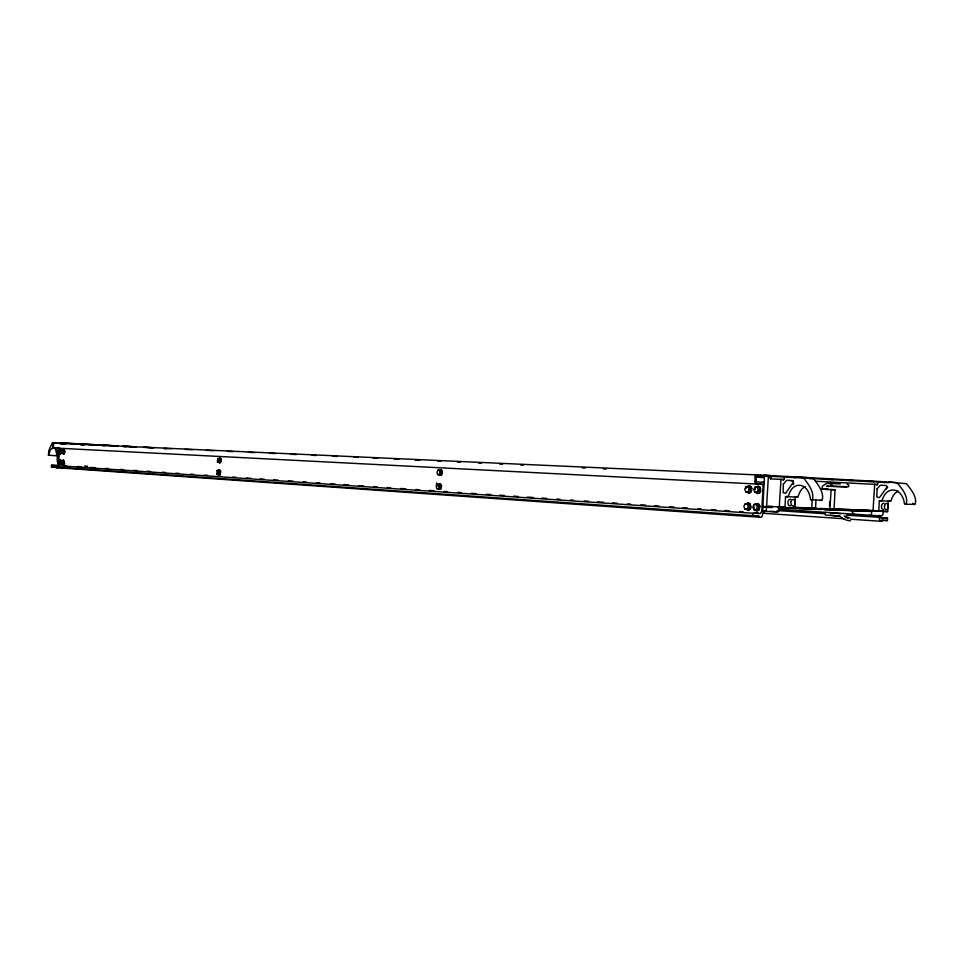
<?xml version="1.0" encoding="UTF-8"?>
<svg xmlns="http://www.w3.org/2000/svg" width="964" height="964" viewBox="0 0 964 964"><rect width="100%" height="100%" fill="white"/><g stroke="black" fill="none" stroke-linecap="round" stroke-linejoin="round"><path stroke-width="1.45" d="M756.017 476.361L764.44 476.782L762.644 511.51L764.066 511.559L763.982 513.137L762.56 513.089L762.428 515.716L761.283 517.258L758.789 517.174L758.837 516.126L51.429 466.817L51.502 465.251L57.213 465.504L58.406 464.299L59.166 449.176L58.358 448.2L53.394 447.947L52.586 446.971L53.056 442.898L57.057 442.813M53.454 443.717L53.598 446.706M758.789 517.174L56.117 467.648L56.141 467.022M57.141 461.214L57.466 454.695L56.635 454.647L56.213 452.008A7.905 3.579 -87.3 0 0 54.249 447.73M58.635 448.152L58.491 461.105M58.587 451.947L58.816 447.513M62.419 443.862L62.455 443.079M436.463 485.844L436.608 482.976M51.502 465.251L753.041 513.258L752.896 515.921L758.837 516.126M754.282 508.161L754.342 507.04M755.234 489.736L755.294 488.628M757.993 476.469L758.066 475.168M760.536 476.565L760.596 475.252M762.946 505.714L763.476 507.124L766.573 506.365L768.368 476.782L770.188 476.867L770.525 478.855L783.973 479.566M805.338 486.519A13.472 10.628 -87.6 0 0 799.554 492.821L797.734 497.135L795.324 497.002L794.758 507.992L779.261 507.245L780.997 479.084M784.973 507.606L785.539 496.568L797.734 497.135M812.194 499.858L811.748 508.257L826.811 509.028M815.532 508.498L815.966 500.075M829.498 506.04L829.727 501.545M829.884 509.149L831.137 489.592L830.353 489.543M827.534 509.064L834.053 509.221L835.065 489.772L831.281 489.579M852.381 510.149L852.272 512.185L854.128 514.234M898.219 491.17A12.845 10.664 -87.7 0 0 892.435 497.171L890.628 501.28L888.206 501.147L887.663 511.631L873.023 510.92L874.685 484.061M879.276 515.8L878.011 515.752L877.939 517.246L879.204 517.294L879.939 521.295L882.144 521.367L882.205 520.379L887.41 520.56L887.543 518.078L880.036 517.584M878.758 511.282L879.313 500.75L890.628 501.28M884.482 482.615L884.386 481.759L764.187 475.228L52.189 443.054L48.887 450.333L48.345 455.165L56.466 455.791L57.466 452.357M821.931 488.507L822.533 486.049L826.678 483.35L840.367 483.928M793.095 484.675L793.878 483.289M885.94 489.387L887.724 487.182M58.587 450.092L58.43 453.188L59.238 453.237L59.72 451.706L59.394 450.14L58.587 450.092L60.865 450.2L61.636 453.369L62.455 453.417L62.937 451.887L62.612 450.309L61.792 450.26L60.72 453.297L58.43 453.188M60.358 460.515L58.069 460.406L57.912 463.503L60.202 463.612L60.684 462.093L60.358 460.515L59.539 460.467M58.732 463.551L59.214 462.033L58.876 460.455L58.069 460.406M61.274 460.611L61.118 463.708L61.937 463.768L62.419 462.238L62.094 460.659L61.274 460.611L63.576 460.72L63.901 462.298L63.419 463.829L61.118 463.708M61.636 453.369L63.925 453.478L64.419 451.947L64.082 450.369L63.263 450.333M64.431 464.19L64.733 463.335M217.659 458.563L217.478 462.142L218.563 462.202L219.19 460.443L218.744 458.623L217.659 458.563L220.346 458.695L220.804 460.515L220.166 462.274L217.478 462.142M217.057 470.48L216.876 474.059L217.96 474.131L218.599 472.372L218.141 470.553L217.057 470.48L219.744 470.613L220.202 472.444L219.563 474.192L216.876 474.059M59.491 451.032L60.491 449.598L61.286 452.465L60.286 453.899L59.419 452.369M59.768 451.044L60.78 449.61L61.576 452.478L60.563 453.923L59.708 452.381M58.973 461.334L59.985 459.9L60.539 460.358L60.371 463.841L59.768 464.214L58.912 462.672M59.262 461.346L60.262 459.912L60.828 460.37L60.648 463.853L60.045 464.226L59.19 462.684M62.178 461.539L63.19 460.105L63.998 462.997L62.973 464.431L62.118 462.877M62.467 461.551L63.479 460.117L64.275 463.009L63.263 464.443L62.395 462.889M437.837 470.275L436.969 472.348L437.62 474.517L439.15 474.601L440.018 472.517L439.367 470.348L437.837 470.275L441.102 470.432L441.765 472.589L440.897 474.674L437.62 474.517M440.391 484.567L437.114 484.41L436.246 486.483L436.909 488.652L440.174 488.808L441.042 486.748L440.391 484.567L438.861 484.47M438.427 488.748L439.307 486.675L438.644 484.506L437.114 484.41M218.503 459.635L219.84 457.984L220.587 458.503L220.925 461.322L219.587 462.973M218.816 459.659L220.154 457.996L220.901 458.515L221.238 461.334L219.9 462.985L218.43 461.178M58.997 466.829L58.093 467.733L56.117 467.648M746.016 486.627L744.738 489.158L745.75 491.809L749.871 492.002L751.137 489.483L750.137 486.832L746.016 486.627L747.859 486.712M750.137 486.832L748.281 486.748L749.293 489.399L748.016 491.929L749.871 492.002M745.124 503.871L743.859 506.389L744.859 509.04L748.98 509.257L750.245 506.739L749.245 504.076L745.124 503.871L746.967 503.943M755.005 487.109L753.715 489.64L754.728 492.303L758.885 492.508L760.162 489.977L759.15 487.314L755.005 487.109L756.848 487.194M749.245 504.076L747.389 504.015L748.401 506.678L747.124 509.197L748.98 509.257M759.15 487.314L757.294 487.23L758.319 489.893L757.029 492.435L758.885 492.508M754.101 504.437L752.824 506.968L753.836 509.643L757.981 509.848L759.271 507.329L758.246 504.654L754.101 504.437L755.957 504.509M758.246 504.654L756.403 504.582L757.415 507.269L756.125 509.787L757.981 509.848M441.199 474.987L442.042 471.721L441.452 470.203L439.283 470.095M437.813 485.651L439.668 483.711L440.729 484.35L441.235 487.7L439.367 489.628M438.15 485.663L440.006 483.735L441.657 485.88L440.825 489.146L438.319 488.989M830.414 484.796L831.149 483.542L832.077 484.241M746.317 488.133L747.413 486.386L749.414 485.808L750.992 486.579L751.896 488.435L750.691 492.411L749.04 493.014L747.462 492.23M759.355 492.905L760.572 488.905L759.656 487.037L758.053 486.266L756.391 486.868M758.451 510.257L759.668 506.257L758.752 504.389L757.162 503.594M58.479 452.49L57.587 452.779L56.394 448.248M48.622 455.418L50.309 449.935L53.177 447.465M63.106 450.14L64.275 450.2L64.576 451.309L64.094 453.707L63.491 454.092L62.624 452.538M63.395 450.164L64.552 450.224L64.865 451.321L64.383 453.719L63.781 454.104L62.913 452.55M218.442 470.324L220.298 470.444L220.708 471.721L220.093 474.469L218.551 474.372M218.756 470.348L219.551 469.914M439.608 470.107L441.777 470.227L442.283 473.565L441.536 475.011L439.03 474.866M794.505 477.795L796.059 477.108L810.917 477.795L813.532 478.662C817.966 484.458 824.413 492.496 822.184 500.28L810.579 499.762C809.953 492.556 805.253 483.313 796.541 485.627A13.544 10.616 -87.6 0 0 789.769 492.363L787.95 496.701L785.539 496.568M811.459 500.196L812.387 499.846C814.616 492.05 808.181 483.964 803.735 478.132L801.132 477.252L786.275 476.578L784.72 477.264L783.407 480.337L782.804 479.469M756.752 486.88L758.415 486.278L760.006 487.061L760.813 491.17L759.704 492.929L757.68 493.508L756.089 492.724M879.313 500.75L881.723 500.882L883.542 496.749A12.906 10.664 -87.7 0 1 890.326 490.351C898.749 488.133 903.798 496.677 904.449 503.859L906.256 503.943C908.474 496.424 901.918 488.688 897.532 483.217L894.917 482.374L879.999 481.687L878.433 482.337L877.12 485.266L876.505 484.434M746.522 503.618L748.16 503.027L749.739 503.811L750.655 505.678L750.534 507.92L749.438 509.655L747.787 510.233M746.871 503.63L748.522 503.039L750.1 503.835L750.896 507.932L749.799 509.667L748.148 510.245L746.22 509.438M905.341 504.268L915.161 504.329C917.379 496.846 910.811 489.146 906.425 483.699L888.892 482.169M755.499 504.184L757.523 503.606L759.114 504.401L760.03 506.281L758.813 510.269L756.788 510.836L755.198 510.04M831.908 485.928L830.884 486.278L848.561 486.712L848.79 485.013L847.103 484.265M884.012 503.268L882.59 503.594L881.59 505.257L881.482 507.486L882.301 509.221L883.675 509.667M790.721 499.219L789.167 499.557L788.07 501.292L787.95 503.63L788.865 505.461L790.372 505.931M748.401 506.678L750.245 506.739M757.415 507.269L759.271 507.329M744.859 509.04L746.702 509.1M753.836 509.643L755.68 509.703M436.909 488.652L440.174 488.808M762.657 511.245L777.394 511.848A2.097 1.627 -88.2 0 0 779.129 509.86L779.141 507.185L778.093 506.956M753.041 513.258L760.222 513.523L761.753 511.462L763.078 485.94L762.09 484.314L53.394 447.947M887.543 518.078L881.229 517.849L880.072 515.824M439.307 486.675L441.042 486.748M767.549 507.401L772.031 507.57M778.008 507.811L821.376 509.498M824.365 509.607L870.721 511.414M218.599 472.372L220.202 472.444M768.151 506.389L772.634 506.57M778.611 506.799L784.6 507.04M815.99 508.281L793.565 507.389L815.918 508.305M827.956 508.751L869.829 510.402M766.573 506.365L784.515 507.076M820.4 508.486L883.205 510.956M779.261 507.245L784.853 507.462M873.023 510.92L881.927 511.269M778.43 507.703L796.372 508.414M799.361 508.522L820.292 509.341M823.292 509.462L845.717 510.33M848.706 510.45L869.636 511.269M749.293 489.399L751.137 489.483M758.319 489.893L760.162 489.977M59.214 462.033L60.684 462.093M62.419 462.238L63.901 462.298M57.912 463.503L60.202 463.612M745.75 491.809L747.594 491.881M754.728 492.303L756.583 492.387M827.208 486.121L846.717 487.013M440.018 472.517L441.765 472.589M51.429 466.817L54.96 466.974M59.72 451.706L64.419 451.947M219.19 460.443L220.804 460.515M764.054 475.216L770.73 475.698L770.525 478.855M129.67 446.657L132.321 446.79M154.035 447.766L143.491 447.212M164.169 448.381L171.688 448.73M185.221 449.369L192.74 449.718M206.272 450.345L213.791 450.694M227.323 451.333L233.336 451.61M248.375 452.309L254.4 452.598M269.438 453.297L275.451 453.574M290.489 454.285L296.502 454.562M311.541 455.261L316.059 455.478M332.592 456.249L337.111 456.454M353.655 457.225L358.162 457.442M373.201 458.141L377.707 458.346M394.252 459.117L398.771 459.334M415.303 460.105L419.822 460.31M437.873 461.154L440.873 461.298M457.418 462.069L460.431 462.214M478.469 463.057L481.482 463.19M499.521 464.033L502.533 464.178M520.584 465.022L523.585 465.154M582.244 467.889L585.244 468.034M603.295 468.878L606.296 469.022M755.186 475.963L762.705 476.312M809.326 478.493L812.327 478.626M827.365 479.337L833.378 479.614M843.91 480.108L852.935 480.53M861.961 480.952L873.986 481.506M879.999 481.795L884.518 482M60.033 443.729L64.54 443.946M81.072 444.717L84.085 444.862M102.124 445.705L105.124 445.85M123.163 446.694L126.176 446.838M163.747 448.597L166.76 448.73M61.792 450.26L64.082 450.369M828.618 489.459L823.919 489.23M755.125 477.12L762.644 477.469M826.413 508.98L827.992 509.04L827.172 508.944M762.09 484.314L755.137 483.458L755.547 475.481L888.904 482.711M824.533 489.242L835.065 489.772M61.744 443.741L65.841 443.958M81.036 444.741L84.013 444.898M764.211 482.301L755.282 481.855L755.523 477.096L764.452 477.578M826.353 486.254L828.859 486.374L827.63 486.314M820.954 489.061L822.834 489.17M821.328 489.097L827.835 489.423M768.368 476.782L771.357 476.939M762.476 476.71L756.174 476.505L756.138 481.892M815.363 481.229L876.638 484.47M790.396 480.711L793.191 480.855M99.111 444.898L59.021 442.789L78.819 443.934M101.895 445.031L118.247 445.886M122.693 446.115L136.225 446.838M81.06 444.043L97.581 444.91M101.136 445.103L116.005 445.886M122.657 446.224L134.538 446.838M143.455 447.308L152.505 447.79M60.057 450.164L60.865 450.2M219.262 458.635L220.346 458.695M439.584 470.348L441.102 470.432M59.901 453.249L60.72 453.297M63.118 453.429L63.925 453.478M219.081 462.214L220.166 462.274M439.367 474.589L440.897 474.674M822.907 508.799L819.942 508.582M883.361 511.354L887.663 511.631M830.269 508.992L834.053 509.221M62.756 460.672L63.576 460.72M218.659 470.553L219.744 470.613M789.046 507.63L794.758 507.992M58.491 461.274L57.961 463.479L59.129 464.178M878.457 515.499L881.325 515.692A1.988 1.639 -88.4 0 0 883.06 513.8L883.06 511.269M778.695 509.245L825.485 512.33M829.739 512.571L878.011 515.752M777.129 510.559L825.413 513.776M846.416 515.162L879.204 517.294M62.6 463.768L63.419 463.829M218.479 474.119L219.563 474.192M761.729 510.8L766.006 511.089M770.272 511.378L777.394 511.848M84.615 466.046L87.616 466.251M881.409 520.15L887.41 520.56M63.202 465.528L66.564 465.781M77.072 466.504L81.205 466.757M90.568 467.42L95.075 467.721M105.221 468.384L108.57 468.637M120.223 469.408L123.573 469.661M133.731 470.324L137.069 470.577M147.239 471.239L150.565 471.492M162.241 472.252L165.567 472.517M175.749 473.179L179.063 473.432M190.752 474.192L193.752 474.396M204.26 475.107L207.573 475.373M217.768 476.035L221.069 476.288M232.77 477.047L236.072 477.301M246.278 477.963L250.773 478.277M260.063 478.939L264.281 479.192M273.571 479.855L278.066 480.156M288.296 480.819L293.068 481.181M303.298 481.843L306.564 482.096M316.807 482.759L320.072 483.012M330.568 483.723L335.062 484.036M344.064 484.639L348.57 484.952M358.825 485.615L363.573 485.964M373.827 486.627L377.069 486.892M387.335 487.543L390.565 487.808M400.843 488.471L405.567 488.82M415.846 489.483L419.063 489.736M429.354 490.399L434.065 490.76M444.356 491.423L447.561 491.676M457.864 492.339L461.069 492.592M471.372 493.255L476.071 493.616M486.374 494.279L490.869 494.58M499.882 495.195L504.377 495.496M513.571 496.159L518.066 496.472M527.067 497.087L533.068 497.484M541.901 498.051L546.564 498.412M556.903 499.063L560.06 499.328M570.411 499.991L573.568 500.244M584.063 500.955L588.57 501.256M597.415 501.822L603.56 502.28M612.429 502.847L617.068 503.196M627.431 503.859L630.564 504.112M640.94 504.774L645.567 505.136M654.436 505.69L659.063 506.052M669.45 506.715L674.065 507.076M682.946 507.63L687.561 507.992M697.96 508.655L701.069 508.908M711.468 509.57L716.059 509.92M724.964 510.486L729.567 510.848M739.978 511.51L743.063 511.764M754.981 512.523L758.066 512.776M763.488 513.294L844.597 518.813M850.61 519.222L882.144 521.367M830.185 515.198L837.547 515.836M825.811 512.233L840.873 513.74M825.172 514.933L840.126 516.451L839.138 515.8L842.343 518.102M850.549 520.813L846.85 520.319L842.958 518.475M849.838 518.029L844.078 516.029M829.341 509.04L830.125 509.161M914.234 504.654L912.86 503.268M820.376 500.196L821.268 500.629M749.052 485.784L750.643 486.567L751.546 488.423L751.426 490.652L750.329 492.399L748.679 493.002L747.112 492.218M756.451 492.737L758.041 493.52M755.547 510.052L757.138 510.848M439.367 474.878L440.428 475.505M844.922 516.475L847.826 518.379M218.25 474.36L219.792 474.457L220.322 473.24L219.985 470.432M763.09 482.253L764.054 484.41M868.299 510.787L869.757 511.498L871.613 510.824L871.613 513.366A2 1.639 -88.4 0 1 869.877 515.258M218.744 461.19L219.153 462.467M762.946 505.787L763.705 507.269L766.428 506.69L766.416 509.378A2.109 1.627 -88.2 0 1 764.681 511.378M783.322 484.181L783.117 492.616L785.636 493.327L793.529 481.783L792.396 480.554L786.624 480.277L783.322 484.181M791.022 501.473L790.902 503.811L791.806 505.642L793.324 506.112L794.722 505.003L794.951 500.617L793.673 499.388L792.119 499.726L791.022 501.473M877.047 488.941L876.854 496.978L879.397 497.665L887.29 486.675L886.145 485.495L880.361 485.217L877.047 488.941M884.554 505.437L884.446 507.667L885.265 509.402L886.639 509.848L887.916 508.787L888.133 504.606L886.964 503.437L885.555 503.762L884.554 505.437"/></g></svg>
